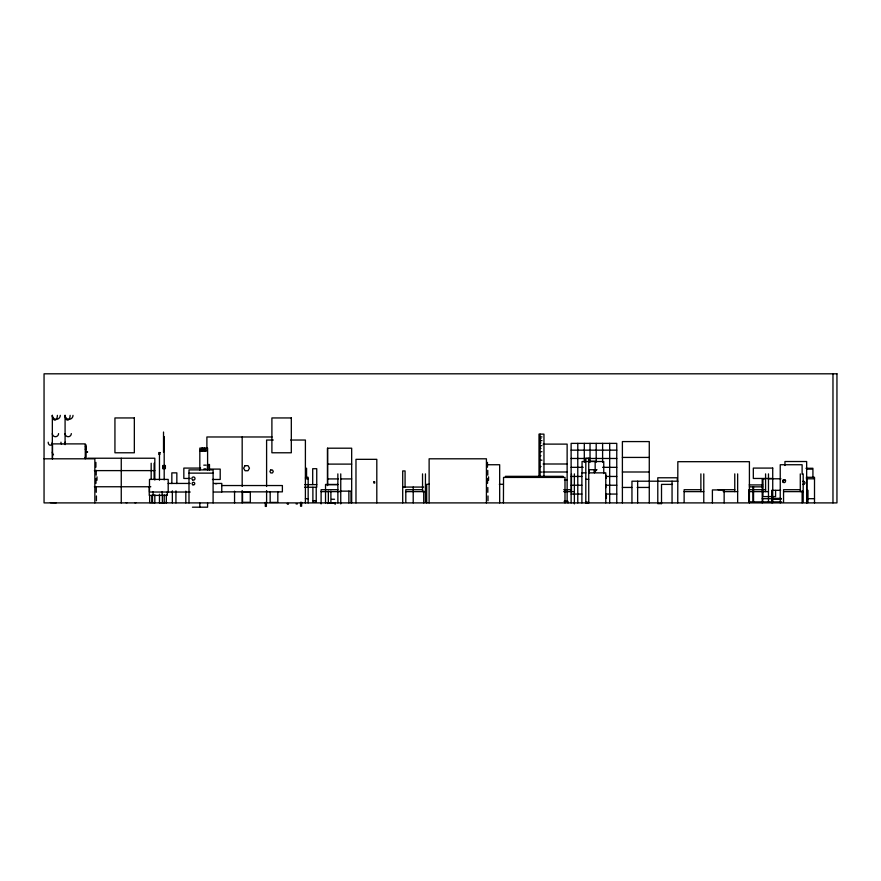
<?xml version="1.0" encoding="UTF-8"?>
<svg xmlns="http://www.w3.org/2000/svg" width="881" height="881" viewBox="0 0 881 881"><rect width="100%" height="100%" fill="white"/><g stroke="black" fill="none" stroke-linecap="round" stroke-linejoin="round"><path stroke-width="1.32" d="M785.555 480.486L785.389 482.017L784.035 482.623L782.824 481.742L782.978 480.266L784.354 479.605L785.555 480.497L784.343 479.627M782.824 481.742L782.989 480.222M784.035 482.623L782.835 481.698M335.221 502.522L335.11 504.361M200.108 450.433L201.837 448.903L204.821 448.903L206.286 451.182L200.108 451.182L200.108 450.433L206.286 450.433M272.031 436.976L206.892 436.976L206.892 449.332M540.13 436.91L541.969 436.91M540.13 438.496L541 438.496M273.297 440.037L266.602 440.037L266.602 486.499M290.686 440.037L305.399 440.037L305.399 502.897M540.13 440.621L541.969 440.621M540.13 442.912L541 442.912M543.137 444.112L567.133 444.112L567.133 490.166M85.27 444.927L86.096 444.927L86.096 457.823L85.27 457.823M540.13 445.654L541.969 445.654M85.27 446.59L86.316 446.59L86.316 449.475L85.27 449.475M85.27 448.033L86.316 448.033M540.13 448.385L541 448.385M571.13 450.147L616.766 450.147M86.096 451.7L87.549 451.7M540.13 451.711L541.969 451.711M86.096 452.272L87.549 452.272M540.13 455.752L541 455.752M85.27 457.228L85.27 457.988M622.393 457.426L649.275 457.426M87.682 458.23L154.825 458.23L154.825 480.024M571.13 458.472L616.766 458.472M44.05 458.803L94.851 458.803L94.851 502.897M540.13 460.168L541.969 460.168M588.585 461.259L595.16 461.259L595.16 469.716M543.137 464.001L567.133 464.001M327.567 464.111L351.673 464.111M487.358 464.739L499.67 464.739L499.681 502.897M203.786 465.157L206.066 465.157M540.13 466.545L541 466.545M162.666 467.095L165.386 467.095M571.13 467.337L583.211 467.337M602.604 467.337L616.766 467.337M200.659 468.086L183.832 468.086L183.832 478.46L190.307 478.46M305.96 468.274L306.566 468.274L306.566 477.293M805.972 468.274L812.921 468.274L812.921 477.293M203.929 468.879L205.912 468.879M209.854 469.099L220.206 469.099L220.206 479.473L212.442 479.473M806.589 469.133L811.941 469.133M588.585 469.716L596.999 469.716M595.732 470.465L596.316 470.465M94.388 470.608L154.825 470.608M594.135 470.983L595.578 470.983M540.13 472.073L541.969 472.073M543.137 471.996L567.133 471.996M622.393 471.996L649.275 471.996M594.201 472.172L595.347 472.172M585.865 472.866L581.889 472.866L581.889 502.897M588.519 472.866L605.776 472.866L605.776 502.897M188.997 473.13L213.103 473.13M605.776 475.432L606.348 475.432L606.348 478.086L605.776 478.086M571.13 476.445L581.867 476.445M606.029 476.445L616.766 476.445M605.776 476.764L606.348 476.764M305.421 477.293L308.163 477.293L308.163 502.897M806.28 477.293L814.507 477.293L814.507 502.897M305.421 478.79L308.163 478.79M327.567 478.923L338.282 478.923M340.958 478.923L351.673 478.923M765.49 478.79L762.219 478.79L762.219 502.897M768.012 478.79L780.951 478.79M806.28 478.79L814.507 478.79M585.799 479.319L588.739 479.319M564.468 479.991L567.133 479.991M677.885 481.202L631.952 481.202L631.952 502.897M802.569 481.411L804.276 481.411L805.124 482.887L804.276 484.374L802.569 484.374M168.194 483.438L190.208 483.438M213.532 483.438L221.781 483.438L221.759 492.027L213.532 492.027M215.151 483.702L216.836 483.702M429.41 484.308L426.668 484.308L426.712 502.897M499.307 484.308L503.425 484.308M672.456 484.396L661.51 484.396L661.51 503.646M337.886 484.44L325.53 484.44L325.53 502.897M304.65 484.616L316.742 484.616M325.838 484.66L337.588 484.66M749.169 484.924L762.715 484.924M605.776 484.99L605.776 487.645M571.13 485.244L581.867 485.244M606.029 485.244L616.766 485.244M221.759 485.541L282.383 485.541L282.383 491.851L221.759 491.851M94.388 486.753L150.805 486.753M749.357 486.852L762.715 486.852M402.705 487.072L423.728 487.072M304.661 487.248L316.742 487.248L316.742 468.703L312.7 468.703L312.7 484.616M622.393 487.446L631.798 487.446M637.183 487.446L649.275 487.446M337.852 489.704L321.102 489.704L321.102 503.91M422.539 489.704L405.8 489.704L405.8 502.06M563.741 489.704L571.472 489.704M700.88 489.704L684.13 489.704L684.13 502.06M718.015 489.704L734.765 489.704M765.578 489.704L748.828 489.704L748.828 502.06M800.289 489.704L783.55 489.704L783.55 502.06M780.621 490.321L771.657 490.321L771.657 502.677L772.736 502.677L772.736 478.879M806.897 490.321L807.976 490.321L807.976 502.588L806.897 502.588L806.897 478.879M339.89 491.135L351.321 491.135L351.332 502.897L351.321 491.135M564.468 491.444L567.133 491.444L567.133 501.619M321.102 491.631L340.749 491.631M405.8 491.631L425.435 491.631M563.741 491.631L574.368 491.631M684.13 491.631L703.776 491.631M723.169 491.631L737.65 491.631M748.828 491.631L768.474 491.631M783.55 491.631L803.186 491.631M190.208 492.027L149.484 492.027L149.484 479.407L168.194 479.407L168.194 492.027M571.13 494.065L581.867 494.065M606.029 494.065L616.766 494.065M605.776 495.551L606.392 495.551L606.392 498.206L605.776 498.206M605.776 496.884L606.392 496.884M772.736 498.36L780.929 498.36M305.41 498.69L308.163 498.69M762.219 498.69L781.48 498.69M807.624 498.69L814.507 498.69M331.708 499.263L334.549 499.263M772.736 499.373L780.929 499.373M312.887 500.661L316.224 500.661M564.049 501.322L568.014 501.322L568.014 502.897M749.169 501.884L781.667 501.884M585.799 502.192L588.739 502.192M164.516 502.544L166.795 502.544M50.393 502.633L56.263 502.765M125.972 502.677L127.161 502.677M134.782 502.721L135.971 502.721M154.781 502.633L152.501 502.633L152.501 495.397M160.078 502.677L163.767 502.765M327.589 502.765L335.099 502.765M287.294 503.514L288.483 503.514M661.521 503.602L657.788 503.646L657.788 477.777L677.291 477.777L677.291 480.277M287.305 504.031L288.483 504.031M296.104 503.91L297.293 503.987M192.443 507.192L207.586 507.192L207.586 503.073M802.117 474.275L802.117 464.739L780.236 464.739L780.247 502.897M802.128 490.629L802.128 502.897M832.974 373.808L832.974 502.897M806.655 502.897L806.655 461.523L784.949 461.523L784.949 465.52M803.186 473.879L803.186 502.06M800.289 473.879L800.289 491.631M775.588 490.398L775.588 496.587L762.968 496.587L762.968 491.642M768.474 473.879L768.474 502.06M765.578 473.879L765.578 491.631M762.968 478.79L762.968 490.398M762.715 497.974L762.715 501.884M753.552 486.852L753.552 501.84L752.947 501.84L752.936 486.852M749.412 502.897L749.412 461.688L677.841 461.688L677.753 502.897M737.65 473.879L737.65 502.06M734.765 473.879L734.765 491.631M724.149 502.897L724.149 489.924L712.399 489.924L712.399 502.897M703.776 473.879L703.776 502.06M700.88 473.879L700.88 491.631M672.06 481.202L672.06 502.897M649.275 502.897L649.275 441.579L622.393 441.579L622.393 502.897M637.646 481.202L637.646 502.897M616.766 502.897L616.766 443.374L571.13 443.374L571.13 502.897M609.685 443.374L609.685 502.897M603.749 473.526L603.749 461.523L582.055 461.523L582.055 473.526M602.604 443.374L602.604 462.272M596.195 443.374L596.195 462.272M594.433 469.716L594.433 472.866M590.028 443.374L590.028 462.272M589.301 469.716L589.301 472.866M584.301 443.374L584.301 462.272M577.782 443.374L577.782 502.897M574.368 473.879L574.368 503.91M571.472 473.879L571.472 491.631M565.668 501.322L565.668 501.972M564.996 502.897L564.996 477.425L503.536 477.425L503.425 502.897M563.102 477.425L563.102 476.335L505.43 476.335L505.43 477.425M543.962 476.764L543.962 434.124L539.007 434.124L539.007 476.764M540.13 434.124L540.13 476.863M488.57 476.841L488.57 480.266M487.997 495.948L487.997 500.771M487.821 487.49L487.821 492.314M487.777 470.355L487.777 475.167M487.468 462.371L487.468 467.194M487.556 478.504L487.556 483.328M486.422 502.897L486.422 458.803L429.124 458.803L429.124 502.897M425.435 473.879L425.435 502.06M423.728 491.025L423.728 502.897M422.539 473.879L422.539 491.631M413.211 487.072L413.211 502.897M405.073 487.072L405.073 470.939L402.705 470.939L402.705 502.897M376.804 502.897L376.804 459.331L355.979 459.331L355.979 502.897M351.673 502.897L351.673 448.198L327.523 448.198L327.523 485.123M348.865 491.135L348.865 502.897M340.749 473.879L340.749 503.91M337.852 473.879L337.886 502.897M330.904 491.135L330.904 502.886M328.349 491.135L328.349 502.897M327.567 448.198L327.567 485.585M327.523 502.897L327.523 503.547M316.224 487.248L316.224 502.324L312.887 502.324L312.887 487.248M301.621 502.247L301.621 506.223L300.553 506.223L300.553 502.247M277.823 491.851L277.823 502.412L270.159 502.412L270.159 491.851M266.602 490.596L266.602 502.897M266.381 502.379L266.381 506.399L265.313 506.399L265.313 502.379M242.176 436.976L242.176 486.411M242.176 490.541L242.176 502.897M234.555 491.158L234.555 502.897M213.103 502.897L213.103 469.892L188.997 469.892L188.997 502.897M209.48 469.892L209.48 464.54L207.464 464.54L207.464 469.892M209.326 464.54L209.326 469.892M207.608 469.892L207.586 448.11L199.822 448.11L199.822 470.091M204.821 448.154L204.821 448.903M204.733 451.182L204.073 448.154M202.586 448.154L201.65 451.182M201.837 448.154L201.837 448.903M199.822 503.073L199.822 507.192M185.814 491.158L185.814 502.897M176.839 483.57L176.839 472.866L171.839 472.866L171.839 483.57M175.947 490.827L175.947 502.897M172.357 490.827L172.357 502.897M167.324 491.752L167.324 495.397L149.241 495.397L149.241 486.896M166.344 494.659L166.344 502.897M164.196 436.536L164.196 479.87M164.196 494.77L164.196 502.897M163.525 432.031L163.525 452.195M162.357 495.397L162.357 502.677M162.148 491.752L162.148 495.397M159.472 454.299L159.472 480.178M159.472 494.219L159.472 502.897M154.825 494.825L154.825 502.897M154.109 463.23L154.109 479.242M153.107 491.752L153.107 495.397M151.917 495.397L151.917 502.588L149.638 502.588L149.638 495.397M151.18 463.23L151.18 479.242M121.259 458.23L121.259 502.897M96.998 476.841L96.998 480.266M96.425 495.948L96.425 500.771M96.216 470.355L96.216 475.167M96.26 487.49L96.26 492.314M95.996 478.504L95.996 483.328M95.908 462.371L95.908 467.194M85.27 458.803L85.27 443.892L52.519 443.892L52.519 458.803M73.013 415.358A3.965 3.965 0 0 1 69.048 419.334A3.965 3.965 0 0 1 65.084 415.358L65.084 444.652M60.271 415.358A3.965 3.965 0 0 1 56.307 419.334A3.965 3.965 0 0 1 52.342 415.358L52.342 458.913M70.128 415.358A4.757 2.522 -90 0 1 67.606 420.116A4.757 2.522 -90 0 1 65.084 415.358M71.306 433.584A3.117 3.117 0 0 1 68.189 436.701A3.117 3.117 0 0 1 65.084 433.584M65.084 442.185A3.028 2.07 -90 0 1 64.478 444.321M61.56 444.321A3.028 2.07 -90 0 1 60.954 442.185M57.386 415.358A4.757 2.522 -90 0 1 54.864 420.116A4.757 2.522 -90 0 1 52.342 415.358M52.342 442.185A3.028 2.07 -90 0 1 50.272 445.213A3.028 2.07 -90 0 1 48.202 442.185M58.564 433.584A3.117 3.117 0 0 1 55.448 436.701A3.117 3.117 0 0 1 52.342 433.584M53.499 454.838A3.965 3.965 0 0 1 52.342 452.03M245.072 465.653L243.608 468.196L245.072 470.729L248.013 470.729L249.477 468.196L248.013 465.653L245.072 465.653M270.742 469.991L269.894 471.467L270.742 472.954L272.46 472.954L273.308 471.467L272.46 469.991L270.742 469.991M373.94 481.797L373.94 483.085L374.689 483.085L374.689 481.797L373.94 481.797M836.95 373.808L44.05 373.808L44.05 502.897L836.95 502.897L836.95 373.808M134.341 417.946L114.937 417.946L114.937 452.779L134.341 452.779L134.341 417.946M291.314 417.946L271.899 417.946L271.899 452.779L291.314 452.779L291.314 417.946M159.957 452.581L158.767 452.581L158.767 454.299L159.957 454.299L159.957 452.581M588.739 458.274L585.799 458.274L585.799 502.985L588.739 502.985L588.739 458.274M165.386 465.542L162.666 465.542L162.666 468.659L165.386 468.659L165.386 465.542M772.725 468.086L753.321 468.086L753.321 478.46L772.725 478.46L772.725 468.086M250.303 492.027L242.539 492.027L242.539 502.324L250.303 502.324L250.303 492.027M192.653 479.903A1.575 1.575 0 0 0 195.02 478.537A1.575 1.575 0 0 0 192.653 477.172A1.575 1.575 0 0 0 192.653 479.903M192.785 484.759A1.31 1.31 0 0 0 194.756 483.614A1.31 1.31 0 0 0 192.785 482.48A1.31 1.31 0 0 0 192.785 484.759"/></g></svg>
